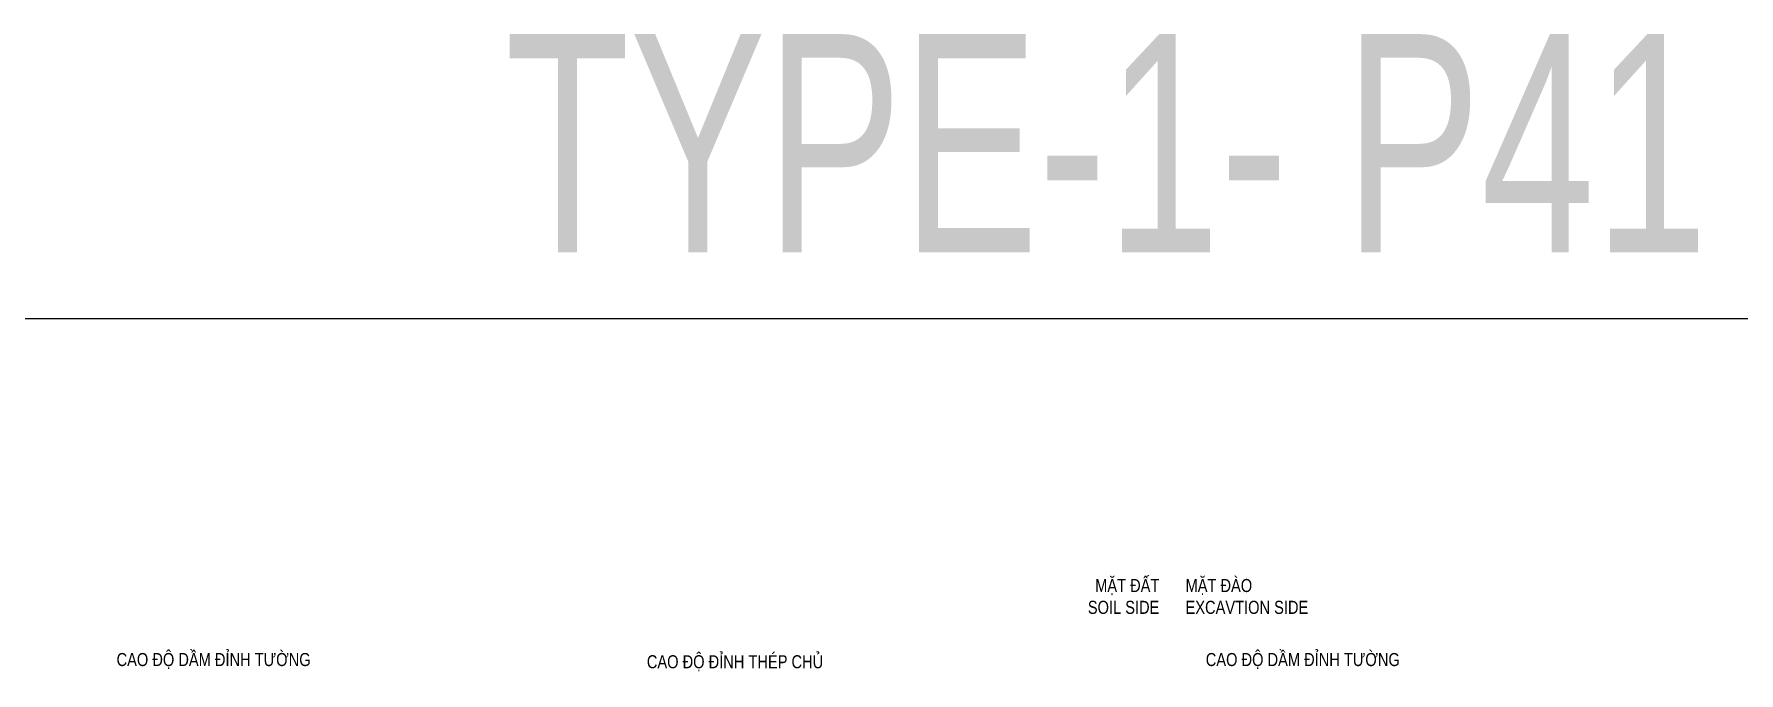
# Model space of a CAD drawing. Header units: millimetres. Extents: x 2746337 to 7547699, y -363432 to 15720.
# Drawn here: x 2765936 to 2805009, y -193391 to -178749 of the extents above; entities that cross this region are included whole.
import ezdxf
from ezdxf.enums import TextEntityAlignment as Align

# ---------------------------------------------------------------- set-up
doc = ezdxf.new("R2010")
doc.units = ezdxf.units.MM
doc.header["$LTSCALE"] = 1200
for name, color, linetype, lineweight in [('030_Label', 4, 'Continuous', 5), ('LEADER', 8, 'Continuous', 9), ('TEXTVN', 2, 'Continuous', 20)]:
    doc.layers.add(name, color=color, linetype=linetype, lineweight=lineweight)
doc.styles.add('DB_Arial', font='arial.ttf', dxfattribs={"width": 0.8})
doc.styles.add('VNROMANS', font='VHAVAN.TTF', dxfattribs={"width": 0.8})

msp = doc.modelspace()

# ---------------------------------------------------------------- linework, layer by layer
msp.add_lwpolyline([(2746337, -185266.4), (2839854.3, -185266.4), (2839854.3, -262418.8), (2746337, -262418.8)], close=True)
at = {"layer": 'LEADER', "lineweight": 20}
for points in [[(2789226.6, -192237.8, 0, 150, 0), (2789726.6, -192237.8, 0, 0, 0), (2791726.6, -192237.8, 0, 0, 0)], [(2794826.6, -192237.8, 0, 150, 0), (2794326.6, -192237.8, 0, 0, 0), (2792326.6, -192237.8, 0, 0, 0)]]:
    msp.add_lwpolyline(points, format="xyseb", dxfattribs=at)

# ---------------------------------------------------------------- texts
at = {"layer": '030_Label', "style": 'VNROMANS', "width": 0.7}
msp.add_text('type-1- p41', height=5000, dxfattribs=at).set_placement((2790516.6, -181249.3), align=Align.MIDDLE_CENTER)
at = {"layer": 'TEXTVN', "style": 'DB_Arial', "width": 0.8}
for s, p in [('MẶT ĐẤT', (2791726.6, -191537.8)), ('SOIL SIDE', (2791726.6, -192037.8))]:
    msp.add_text(s, height=300, dxfattribs=at).set_placement(p, align=Align.RIGHT)
for s, p in [('MẶT ĐÀO', (2792326.6, -191537.8)), ('EXCAVTION SIDE', (2792326.6, -192037.8)), ('CAO ĐỘ DẦM ĐỈNH TƯỜNG', (2767826.8, -193234.7)), ('CAO ĐỘ ĐỈNH THÉP CHỦ', (2779980.5, -193284.7)), ('CAO ĐỘ DẦM ĐỈNH TƯỜNG', (2792790.3, -193234.7))]:
    msp.add_text(s, height=300, dxfattribs=at).set_placement(p)

doc.saveas('drawing.dxf')
